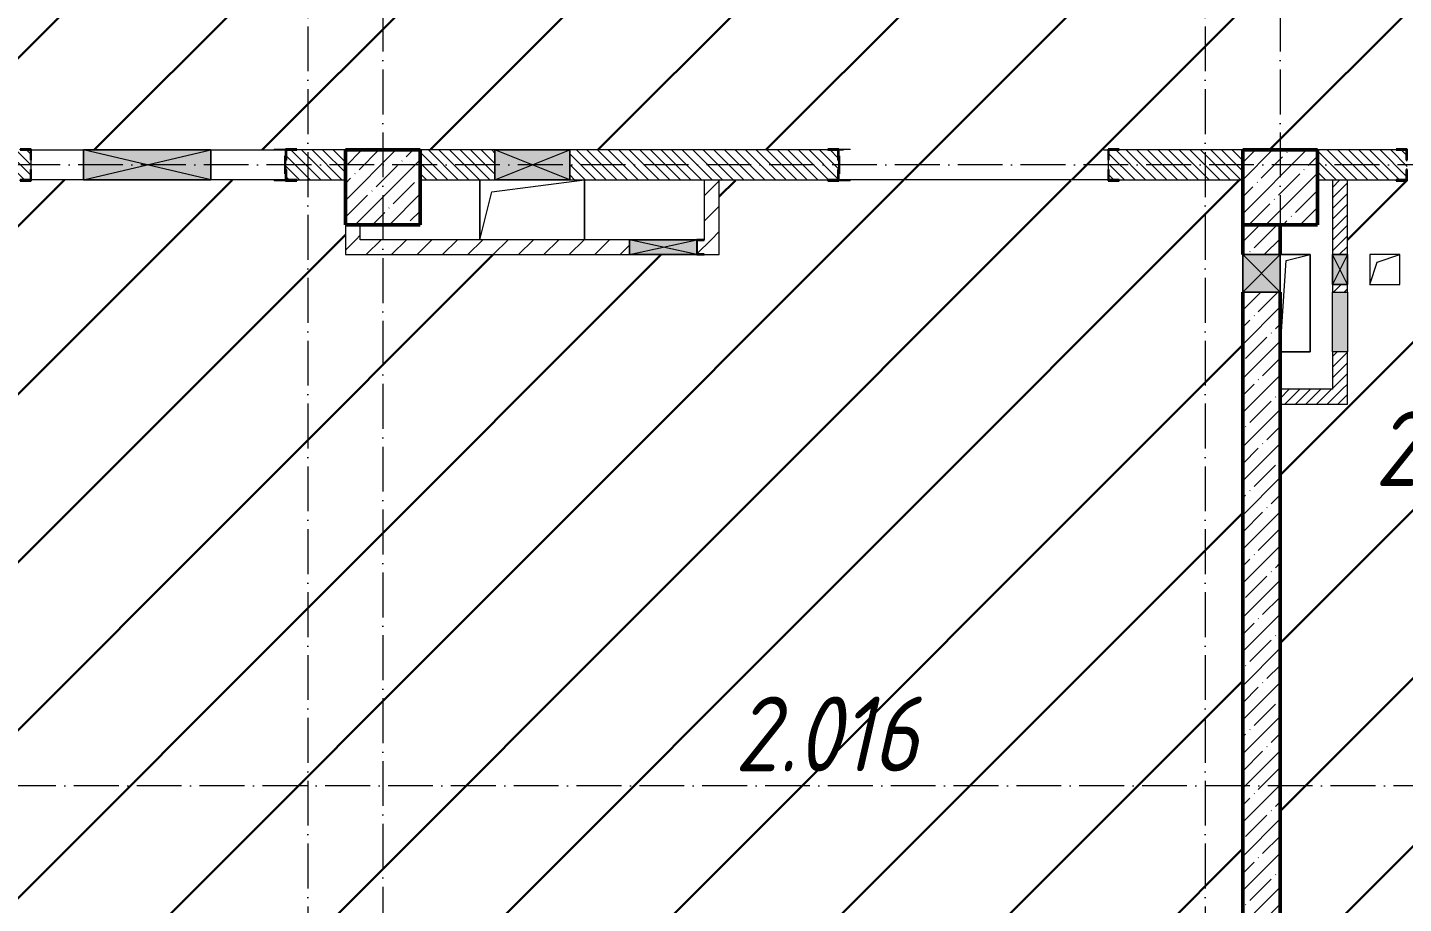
# Model space of a CAD drawing. Header units: millimetres. Extents: x -17017 to 628417, y -109036 to 199237.
# Drawn here: x 98385 to 107585, y 121859 to 127712 of the extents above; entities that cross this region are included whole.
import ezdxf

# ---------------------------------------------------------------- set-up
doc = ezdxf.new("R2010")
doc.units = ezdxf.units.MM
doc.linetypes.add('50_200_ШТРИХ_1Т_ш5_п1_п1_', pattern=[700, 500, -100, 0, -100])
for name, color, linetype, lineweight in [('3.1) ЖБ окна 1.2 м', 102, 'Continuous', 30), ('A-DETL-GENF-OTLN', 7, 'Continuous', 9), ('A-FLOR-____-OTLN', 7, 'Continuous', 9), ('A-GENM-____-MCUT', 7, 'Continuous', 25), ('A-GENM-____-OTLN', 7, 'Continuous', 9), ('A-GENM-____-OTLN-1', 7, 'Continuous', 25), ('A-GLAZ-____-OTLN', 7, 'Continuous', 9), ('A-WALL-____-MCUT', 7, 'Continuous', 13), ('A-WALL-____-MCUT-2', 7, 'Continuous', 50), ('A-WALL-____-PATT-1', 7, 'Continuous', 9), ('A-WALL-FNSH-MCUT-1', 7, 'Continuous', 9), ('I-WALL-____-OTLN', 7, 'Continuous', 9), ('S-COLS-____-MCUT', 7, 'Continuous', 50), ('S-COLS-____-OTLN', 7, 'Continuous', 9), ('S-GRID-____-OTLN-1', 7, '50_200_ШТРИХ_1Т_ш5_п1_п1_', 9), ('Марки помещений', 7, 'Continuous', 9), ('стяжа', 7, 'Continuous', 30)]:
    doc.layers.add(name, color=color, linetype=linetype, lineweight=lineweight)
doc.layers.add('A-GLAZ-____-OTLN-1', color=7, linetype='Continuous', lineweight=9, true_color=0xc0c0c0)
doc.styles.add('ISOCPEUR_I_2', font='isocpeui.ttf', dxfattribs={"width": 0.85, "height": 2.3})
pattern_1 = [(135, (43259.71, 63713.66), (-35.35534, -35.35534), [])]
pattern_2 = [(45, (43259.71, 63713.66), (-35.35534, 35.35534), [])]
pattern_3 = [(45, (43259.71, 63713.66), (-84.85281, 84.85281), [])]

# ---------------------------------------------------------------- blocks, each defined once
blk = doc.blocks.new('BSC_Колонна _Прямоугольная - 500х500-V20-АР1_План отверстий 2 этажа в осях 1-64_Ю-ЯЯ')
at = {"layer": 'S-COLS-____-OTLN'}
h = blk.add_hatch(dxfattribs=at)
h.set_pattern_fill('FP_29', color=256, style=0, pattern_type=2)
h.set_pattern_definition([(45, (-63500, -62931.04), (-114.04925, 114.04925), []), (45, (-63385.95, -62931.04), (-114.04925, 114.04925), [201.613, -40.323, 3.353, -36.97])])
h.paths.add_polyline_path([(-250, -250), (250, -250), (250, 250), (-250, 250)], flags=0)
at = {"layer": 'S-COLS-____-MCUT'}
for p, q in [((250, 250), (-250, 250)), ((-250, 250), (-250, -250)), ((250, -250), (250, 250)), ((-250, -250), (250, -250))]:
    blk.add_line(p, q, dxfattribs=at)
blk = doc.blocks.new('BSC_Колонна _Прямоугольная - 500х500-V62-АР1_План отверстий 2 этажа в осях 1-64_Ю-ЯЯ')
at = {"layer": 'S-COLS-____-OTLN'}
h = blk.add_hatch(dxfattribs=at)
h.set_pattern_fill('FP_73', color=256, style=0, pattern_type=2)
h.set_pattern_definition([(45, (-57500, -62931.04), (-114.04925, 114.04925), []), (45, (-57385.95, -62931.04), (-114.04925, 114.04925), [201.613, -40.323, 3.353, -36.97])])
h.paths.add_polyline_path([(-250, -250), (250, -250), (250, 250), (-250, 250)], flags=0)
at = {"layer": 'S-COLS-____-MCUT'}
for p, q in [((250, 250), (-250, 250)), ((-250, 250), (-250, -250)), ((250, -250), (250, 250)), ((-250, -250), (250, -250))]:
    blk.add_line(p, q, dxfattribs=at)
blk = doc.blocks.new('Фахверк_СКБ_Уголок - 200_3960-28268576-АР1_План отверстий 2 этажа в осях 1-64_Ю-ЯЯ')
at = {"layer": 'A-GENM-____-MCUT'}
for p, q in [((200, 156), (125, 156)), ((125, 156), (125, 81)), ((131, 81), (131, 150)), ((131, 150), (200, 150)), ((200, 150), (200, 156)), ((125, 81), (131, 81)), ((131, 19), (125, 19)), ((125, 19), (125, -56)), ((131, -50), (131, 19)), ((125, -56), (200, -56)), ((200, -50), (131, -50)), ((200, -56), (200, -50))]:
    blk.add_line(p, q, dxfattribs=at)
blk = doc.blocks.new('154_Стойка_СКБ_Уголок - СМ-2180_200-28268025-АР1_План отверстий 2 этажа в осях 1-64_Ю-ЯЯ')
at = {"layer": 'A-GENM-____-MCUT'}
for p, q in [((125, 156), (125, 81)), ((200, 156), (125, 156)), ((131, 81), (131, 150)), ((131, 150), (200, 150)), ((200, 150), (200, 156)), ((125, 81), (131, 81)), ((131, 19), (125, 19)), ((125, 19), (125, -56)), ((131, -50), (131, 19)), ((125, -56), (200, -56)), ((200, -50), (131, -50)), ((200, -56), (200, -50))]:
    blk.add_line(p, q, dxfattribs=at)
blk = doc.blocks.new('АР_Перемычка - АР_Перемычка-28444941-АР1_План отверстий 2 этажа в осях 1-64_Ю-ЯЯ')
at = {"layer": 'A-GENM-____-OTLN'}
blk.add_line((-400, -100), (-392, -100), dxfattribs=at)
blk = doc.blocks.new('154_Стойка_СКБ_Уголок - СМ-2480_200-28346303-АР1_План отверстий 2 этажа в осях 1-64_Ю-ЯЯ')
at = {"layer": 'A-GENM-____-MCUT'}
for p, q in [((125, 156), (125, 81)), ((200, 156), (125, 156)), ((131, 81), (131, 150)), ((131, 150), (200, 150)), ((200, 150), (200, 156)), ((125, 81), (131, 81)), ((131, 19), (125, 19)), ((125, 19), (125, -56)), ((131, -50), (131, 19)), ((125, -56), (200, -56)), ((200, -50), (131, -50)), ((200, -56), (200, -50))]:
    blk.add_line(p, q, dxfattribs=at)
blk = doc.blocks.new('Стойка_Влож_Полоса боковая - Полоса-V150-АР1_План отверстий 2 этажа в осях 1-64_Ю-ЯЯ')
at = {"layer": 'A-GENM-____-OTLN'}
for p, q in [((-5, 60), (0, 60)), ((-5, -60), (-5, 60)), ((0, 31), (0, -31)), ((0, -60), (-5, -60))]:
    blk.add_line(p, q, dxfattribs=at)
blk = doc.blocks.new('Стойка_Влож_Уголок_Опорный - Уголок-28213941-АР1_План отверстий 2 этажа в осях 1-64_Ю-ЯЯ')
at = {"layer": 'A-GENM-____-OTLN'}
for p, q in [((-212, -6), (-212, 0)), ((0, 0), (0, -6)), ((-212, -75), (-212, -6)), ((-212, -6), (-206, -6)), ((-212, -75), (-206, -75)), ((-6, -6), (0, -6)), ((-6, -75), (0, -75)), ((0, -6), (0, -75))]:
    blk.add_line(p, q, dxfattribs=at)
blk = doc.blocks.new('AR_Отверстие Ниша - Лючок-32403372-АР1_План отверстий 2 этажа в осях 1-64_Ю-ЯЯ')
at = {"layer": 'A-GLAZ-____-OTLN'}
blk.add_hatch(color=256, dxfattribs=at).paths.add_polyline_path([(200, 50), (-200, 50), (-200, -50), (200, -50)], flags=0)
for p, q in [((-200, 50), (200, 50)), ((-200, -50), (-200, 50)), ((200, 50), (200, -50)), ((200, -50), (-200, -50))]:
    blk.add_line(p, q, dxfattribs=at)
blk = doc.blocks.new('AR_Отверстие прямоугольное _в стене_ - AR_Отверстие прямоугольное _в стене__ВК-32402728-АР1_План отверстий 2 этажа в осях 1-64_Ю-ЯЯ')
at = {"layer": 'A-GLAZ-____-OTLN'}
blk.add_hatch(color=256, dxfattribs=at).paths.add_polyline_path([(100, 50), (-100, 50), (-100, -50), (100, -50)], flags=0)
at = {"layer": 'A-DETL-GENF-OTLN'}
for p, q in [((-100, -50), (-100, 50)), ((-100, 50), (100, 50)), ((100, 50), (-100, -50)), ((-100, 50), (100, -50)), ((100, 50), (-100, 50)), ((-100, 50), (-100, -50)), ((100, 50), (100, -50)), ((100, -50), (100, 50)), ((100, -50), (-100, -50)), ((-100, -50), (100, -50))]:
    blk.add_line(p, q, dxfattribs=at)
blk = doc.blocks.new('AR_Отверстие прямоугольное _в плите_ - AR_Отверстие прямоугольное _в плите_-30459207-АР1_План отверстий 2 этажа в осях 1-64_Ю-ЯЯ')
at = {"layer": 'A-GENM-____-OTLN'}
for p, q in [((100, 100), (-100, 100)), ((-100, 100), (-100, -100)), ((-50, 50), (100, 100)), ((100, -100), (100, 100)), ((-100, -100), (-50, 50)), ((-100, -100), (100, -100))]:
    blk.add_line(p, q, dxfattribs=at)
blk = doc.blocks.new('AR_Отверстие прямоугольное _в плите_ - AR_Отверстие прямоугольное _в плите_-30459250-АР1_План отверстий 2 этажа в осях 1-64_Ю-ЯЯ')
at = {"layer": 'A-GENM-____-OTLN'}
for p, q in [((100, 325), (-100, 325)), ((-100, -325), (-60, 285)), ((-60, 285), (100, 325)), ((100, -325), (100, 325)), ((-100, -325), (100, -325))]:
    blk.add_line(p, q, dxfattribs=at)
blk = doc.blocks.new('AR_Отверстие прямоугольное _в стене__БезПР - AR_Отверстие прямоугольное _в стене__БезПР-30458034-АР1_План отверстий 2 этажа в осях 1-64_Ю-ЯЯ')
at = {"layer": 'A-GLAZ-____-OTLN-1'}
blk.add_hatch(color=256, dxfattribs=at).paths.add_polyline_path([(125, -125), (125, 125), (-125, 125), (-125, -125)], flags=0)
at = {"layer": 'A-DETL-GENF-OTLN'}
for p, q in [((-125, -125), (-125, 125)), ((-125, 125), (125, 125)), ((125, 125), (-125, -125)), ((-125, 125), (125, -125)), ((125, 125), (-125, 125)), ((-125, 125), (-125, -125)), ((125, 125), (125, -125)), ((125, -125), (125, 125)), ((125, -125), (-125, -125)), ((-125, -125), (125, -125))]:
    blk.add_line(p, q, dxfattribs=at)
blk = doc.blocks.new('AR_Отверстие прямоугольное _в плите_ - AR_Отверстие прямоугольное _в плите_-V178-АР1_План отверстий 2 этажа в осях 1-64_Ю-ЯЯ')
at = {"layer": 'A-GENM-____-OTLN'}
for p, q in [((-350, 200), (-350, -200)), ((-270, 120), (350, 200)), ((350, -200), (350, 200)), ((-350, -200), (-270, 120))]:
    blk.add_line(p, q, dxfattribs=at)
blk = doc.blocks.new('AR_Отверстие прямоугольное _в стене_ - AR_Отверстие прямоугольное _в стене__ОВ-36819370-АР1_План отверстий 2 этажа в осях 1-64_Ю-ЯЯ')
at = {"layer": 'A-GLAZ-____-OTLN'}
blk.add_hatch(color=256, dxfattribs=at).paths.add_polyline_path([(250, 100), (-250, 100), (-250, -100), (250, -100)], flags=0)
at = {"layer": 'A-DETL-GENF-OTLN'}
for p, q in [((-250, -100), (-250, 100)), ((-250, 100), (250, 100)), ((250, 100), (-250, -100)), ((-250, 100), (250, -100)), ((250, 100), (-250, 100)), ((-250, 100), (-250, -100)), ((250, 100), (250, -100)), ((250, -100), (250, 100)), ((250, -100), (-250, -100)), ((-250, -100), (250, -100))]:
    blk.add_line(p, q, dxfattribs=at)
blk = doc.blocks.new('AR_Отверстие прямоугольное _в стене_ - AR_Отверстие прямоугольное _в стене__ОВ-36815583-АР1_План отверстий 2 этажа в осях 1-64_Ю-ЯЯ')
at = {"layer": 'A-GLAZ-____-OTLN'}
blk.add_hatch(color=256, dxfattribs=at).paths.add_polyline_path([(-225, 50), (-225, -50), (225, -50), (225, 50)], flags=0)
at = {"layer": 'A-DETL-GENF-OTLN'}
for p, q in [((-225, 50), (225, 50)), ((225, 50), (-225, -50)), ((-225, 50), (225, -50)), ((225, 50), (-225, 50)), ((225, 50), (225, -50)), ((225, -50), (225, 50)), ((225, -50), (-225, -50)), ((-225, -50), (225, -50))]:
    blk.add_line(p, q, dxfattribs=at)
blk = doc.blocks.new('AR_Отверстие прямоугольное _в стене_ - AR_Отверстие прямоугольное _в стене__ОВ-36816157-АР1_План отверстий 2 этажа в осях 1-64_Ю-ЯЯ')
at = {"layer": 'A-GLAZ-____-OTLN'}
blk.add_hatch(color=256, dxfattribs=at).paths.add_polyline_path([(-425, 100), (-425, -100), (425, -100), (425, 100)], flags=0)
at = {"layer": 'A-DETL-GENF-OTLN'}
for p, q in [((-425, -100), (-425, 100)), ((-425, 100), (425, 100)), ((425, 100), (-425, -100)), ((-425, 100), (425, -100)), ((425, 100), (-425, 100)), ((-425, 100), (-425, -100)), ((425, 100), (425, -100)), ((425, -100), (425, 100)), ((425, -100), (-425, -100)), ((-425, -100), (425, -100))]:
    blk.add_line(p, q, dxfattribs=at)
blk = doc.blocks.new('154_Фахверк_СКБ_Швеллер - Тип_100_3960_зеркало-36793856-АР1_План отверстий 2 этажа в осях 1-64_Ю-ЯЯ')
at = {"layer": 'A-GENM-____-MCUT'}
for p, q in [((175, 50), (125, 50)), ((125, 50), (125, -50)), ((128, 47), (175, 47)), ((128, -47), (128, 47)), ((175, 47), (175, 50)), ((125, -50), (175, -50)), ((175, -47), (128, -47)), ((175, -50), (175, -47))]:
    blk.add_line(p, q, dxfattribs=at)
blk = doc.blocks.new('2этаж')
at = {"layer": 'S-GRID-____-OTLN-1', "color": 251, "ltscale": 0.6, "true_color": 0x636466}
for p, q in [((41408.3, 549908.8), (41408.3, 511907.5)), ((47408.3, 549908.8), (47408.3, 511907.5)), ((41908.3, 549620.5), (41908.3, 512048.6)), ((47908.3, 549620.5), (47908.3, 512048.6)), ((88482.7, 522097), (-20260.4, 522097)), ((59888.4, 517947), (-20260.4, 517947))]:
    blk.add_line(p, q, dxfattribs=at)

msp = doc.modelspace()

# ---------------------------------------------------------------- hatches: boundary and pattern name
at = {"layer": 'A-WALL-____-PATT-1'}
h = msp.add_hatch(dxfattribs=at)
h.set_pattern_fill('FP_6', color=256, style=0, pattern_type=2)
h.set_pattern_definition(pattern_1)
h.paths.add_polyline_path([(100115.7, 126694.7), (100509.7, 126694.7), (100509.7, 126894.7), (100115.7, 126894.7), (100115.7, 126825.7), (100109.7, 126825.7), (100109.7, 126763.7), (100115.7, 126763.7), (100115.7, 126734.7)], flags=0)
h.paths.add_polyline_path([(98009.7, 126694.7), (98403.7, 126694.7), (98403.7, 126763.7), (98409.7, 126763.7), (98409.7, 126825.7), (98403.7, 126825.7), (98403.7, 126894.7), (98009.7, 126894.7)], flags=0)
h = msp.add_hatch(dxfattribs=at)
h.set_pattern_fill('FP_6', color=256, style=0, pattern_type=2)
h.set_pattern_definition(pattern_1)
h.paths.add_polyline_path([(106509.7, 126694.7), (106509.7, 126894.7), (105615.7, 126894.7), (105615.7, 126825.7), (105609.7, 126825.7), (105609.7, 126763.7), (105615.7, 126763.7), (105615.7, 126694.7), (105815.7, 126694.7)], flags=0)
h.paths.add_polyline_path([(103734.7, 126694.7), (103803.7, 126694.7), (103803.7, 126763.7), (103809.7, 126763.7), (103809.7, 126825.7), (103803.7, 126825.7), (103803.7, 126894.7), (102009.7, 126894.7), (102009.7, 126694.7), (103339.6, 126694.7)], flags=0)
h.paths.add_polyline_path([(101009.7, 126694.7), (101509.7, 126694.7), (101509.7, 126894.7), (101009.7, 126894.7)], flags=0)
h = msp.add_hatch(dxfattribs=at)
h.set_pattern_fill('FP_6', color=256, style=0, pattern_type=2)
h.set_pattern_definition(pattern_1)
h.paths.add_polyline_path([(108765.7, 126694.7), (109959.7, 126694.7), (109959.7, 126894.7), (108765.7, 126894.7), (108765.7, 126825.7), (108759.7, 126825.7), (108759.7, 126763.7), (108765.7, 126763.7), (108765.7, 126695.7)], flags=0)
h.paths.add_polyline_path([(107009.7, 126694.7), (107603.7, 126694.7), (107603.7, 126763.7), (107609.7, 126763.7), (107609.7, 126825.7), (107603.7, 126825.7), (107603.7, 126894.7), (107009.7, 126894.7)], flags=0)
h = msp.add_hatch(dxfattribs=at)
h.set_pattern_fill('FP_4', color=256, style=0, pattern_type=2)
h.set_pattern_definition(pattern_3)
h.paths.add_polyline_path([(102909.7, 126294.7), (103009.7, 126294.7), (103009.7, 126694.7), (102909.7, 126694.7)], flags=0)
h = msp.add_hatch(dxfattribs=at)
h.set_pattern_fill('FP_5', color=256, style=0, pattern_type=2)
h.set_pattern_definition(pattern_2)
h.paths.add_polyline_path([(107209.7, 125294.7), (107209.7, 125544.7), (107109.7, 125544.7), (107109.7, 125294.7)], flags=0)
h.paths.add_polyline_path([(107109.7, 125944.7), (107209.7, 125944.7), (107209.7, 125994.7), (107109.7, 125994.7)], flags=0)
h.paths.add_polyline_path([(107109.7, 126194.7), (107209.7, 126194.7), (107209.7, 126694.7), (107109.7, 126694.7)], flags=0)
h = msp.add_hatch(dxfattribs=at)
h.set_pattern_fill('FP_4', color=256, style=0, pattern_type=2)
h.set_pattern_definition(pattern_3)
h.paths.add_polyline_path([(100609.7, 126294.7), (100609.7, 126394.7), (100509.7, 126394.7), (100509.7, 126294.7)], flags=0)
h = msp.add_hatch(dxfattribs=at)
h.set_pattern_fill('FP_13', color=256, style=0, pattern_type=2)
h.set_pattern_definition([(45, (43259.71, 63713.66), (-114.04925, 114.04925), []), (45, (43373.76, 63713.66), (-114.04925, 114.04925), [201.612, -40.322, 3.353, -36.97])])
h.paths.add_polyline_path([(106759.7, 119394.7), (106759.7, 125944.7), (106509.7, 125944.7), (106509.7, 119394.7)], flags=0)
h.paths.add_polyline_path([(106551.4, 126194.7), (106759.7, 126194.7), (106759.7, 126394.7), (106509.7, 126394.7), (106509.7, 126194.7)], flags=0)
h = msp.add_hatch(dxfattribs=at)
h.set_pattern_fill('FP_4', color=256, style=0, pattern_type=2)
h.set_pattern_definition(pattern_3)
h.paths.add_polyline_path([(102409.7, 126194.7), (102409.7, 126294.7), (100509.7, 126294.7), (100509.7, 126194.7), (101572.1, 126194.7)], flags=0)
h.paths.add_polyline_path([(103009.7, 126194.7), (103009.7, 126294.7), (102909.7, 126294.7), (102909.7, 126291.7), (102862.7, 126291.7), (102862.7, 126197.7), (102909.7, 126197.7), (102909.7, 126194.7)], flags=0)
h = msp.add_hatch(dxfattribs=at)
h.set_pattern_fill('FP_5', color=256, style=0, pattern_type=2)
h.set_pattern_definition(pattern_2)
h.paths.add_polyline_path([(106759.7, 125194.7), (107209.7, 125194.7), (107209.7, 125294.7), (106759.7, 125294.7)], flags=0)
at = {"layer": 'стяжа'}
h = msp.add_hatch(dxfattribs=at)
h.set_pattern_fill('ANSI31', color=5, scale=250)
h.paths.add_polyline_path([(117699.7, 133594.7), (117159.7, 133594.7), (112459.7, 133594.7), (111959.7, 133594.7), (111759.7, 133594.7), (111759.7, 133144.7), (111533.7, 133144.7), (111533.7, 133138.7), (111085.7, 133138.7), (110959.7, 133144.7), (110959.7, 133594.7), (107509.7, 133594.7), (107509.7, 133094.7), (107009.7, 133094.7), (107009.7, 131394.7), (107509.7, 131394.7), (107509.7, 130894.7), (107009.7, 130894.7), (106509.7, 130894.7), (105209.7, 130894.7), (104209.7, 130894.7), (103209.7, 130894.7), (102711.1, 130894.7), (102511.1, 130894.7), (102059.7, 130894.7), (100359.7, 130894.7), (100359.7, 130094.7), (100084.7, 130094.7), (99184.7, 130094.7), (98909.7, 130094.7), (98909.7, 130894.7), (97559.7, 130894.7), (97061.1, 130894.7), (96861.1, 130894.7), (96409.7, 130894.7), (96059.7, 130894.7), (96059.7, 130294.7), (95959.7, 130294.7), (95909.7, 130294.7), (95909.7, 130394.7), (94809.7, 130394.7), (94809.7, 130294.7), (94509.7, 130294.7), (93559.7, 130294.7), (93459.7, 130294.7), (93459.7, 130894.7), (93459.7, 131144.7), (93259.7, 131144.7), (93259.7, 131244.7), (90809.7, 131244.7), (89009.7, 131244.7), (89009.7, 130994.7), (88759.7, 130994.7), (88759.7, 126894.7), (89009.7, 126894.7), (89334.7, 126894.7), (89334.7, 126900.7), (89409.7, 126900.7), (89844.7, 126894.7), (90694.7, 126894.7), (91034.7, 126894.7), (91034.7, 126900.7), (91103.7, 126900.7), (91109.7, 126900.7), (91184.7, 126900.7), (91509.7, 126894.7), (92009.7, 126894.7), (93634.7, 126894.7), (93634.7, 126900.7), (93709.7, 126900.7), (93715.7, 126900.7), (93784.7, 126900.7), (93869.7, 126894.7), (94269.7, 126894.7), (94409.7, 126894.7), (94409.7, 126900.7), (94484.7, 126900.7), (94634.7, 126894.7), (94634.7, 126900.7), (94709.7, 126900.7), (94889.7, 126894.7), (95189.7, 126894.7), (95409.7, 126894.7), (95409.7, 126900.7), (95484.7, 126900.7), (95634.7, 126894.7), (95634.7, 126900.7), (95709.7, 126900.7), (96409.7, 126894.7), (96409.7, 126900.7), (96484.7, 126900.7), (96634.7, 126894.7), (96634.7, 126900.7), (96709.7, 126900.7), (97409.7, 126894.7), (97409.7, 126900.7), (97509.7, 126900.7), (97509.7, 126894.7), (98009.7, 126894.7), (98334.7, 126894.7), (98334.7, 126900.7), (98409.7, 126900.7), (98759.7, 126894.7), (99609.7, 126894.7), (100034.7, 126894.7), (100034.7, 126900.7), (100103.7, 126900.7), (100109.7, 126900.7), (100184.7, 126900.7), (100509.7, 126894.7), (101009.7, 126894.7), (101509.7, 126894.7), (102009.7, 126894.7), (103734.7, 126894.7), (103734.7, 126900.7), (103809.7, 126900.7), (103815.7, 126900.7), (103839.7, 126894.7), (103809.7, 126894.7), (103809.7, 126854.7), (103814.7, 126854.7), (103814.7, 126694.7), (105609.7, 126694.7), (105609.7, 126763.7), (105609.7, 126825.7), (105609.7, 126900.7), (105684.7, 126900.7), (106509.7, 126894.7), (107009.7, 126894.7), (107534.7, 126894.7), (107534.7, 126900.7), (107609.7, 126900.7), (107615.7, 126900.7), (107684.7, 126900.7), (108334.7, 126894.7), (108584.7, 126894.7), (108684.7, 126894.7), (108684.7, 126900.7), (108753.7, 126900.7), (108759.7, 126900.7), (108834.7, 126900.7), (109959.7, 126894.7), (110409.7, 126894.7), (112009.7, 126894.7), (112509.7, 126894.7), (114834.7, 126894.7), (114834.7, 126900.7), (114909.7, 126900.7), (114915.7, 126900.7), (114984.7, 126900.7), (116509.7, 126894.7), (116509.7, 126900.7), (116584.7, 126900.7), (117699.7, 126896.7)])
h.paths.add_polyline_path([(111959.7, 130894.7), (111959.7, 131394.7), (112459.7, 131394.7), (112459.7, 130894.7)], flags=16)
h.paths.add_polyline_path([(113309.7, 124994.7), (113303.7, 124994.7), (113303.7, 125069.7), (113309.7, 126694.7), (112509.7, 126694.7), (112509.7, 126644.7), (112009.7, 126644.7), (110409.7, 126644.7), (110209.7, 126644.7), (110209.7, 119394.7), (110209.7, 119144.7), (111209.7, 119144.7), (112259.7, 119144.7), (112259.7, 120994.7), (112259.7, 122544.7), (112259.7, 122794.7), (113309.7, 122794.7), (113309.7, 123319.7), (113303.7, 123319.7), (113303.7, 123394.7)])
h.paths.add_polyline_path([(117709.7, 126694.7), (116584.7, 126694.7), (116584.7, 126688.7), (116509.7, 126688.7), (114984.7, 126692.9), (114984.7, 126688.7), (114915.7, 126688.7), (114909.7, 126688.7), (114834.7, 126688.7), (114309.7, 126691.1), (114309.7, 126619.7), (114309.7, 125769.7), (114309.7, 125194.7), (114209.7, 125194.7), (114159.7, 125194.7), (113709.7, 125194.7), (113659.7, 125194.7), (113509.7, 125194.7), (113509.7, 125069.7), (113515.7, 125069.7), (113515.7, 124994.7), (113509.7, 123394.7), (113515.7, 123394.7), (113515.7, 123319.7), (113509.7, 122794.7), (117709.7, 122794.7)])
h = msp.add_hatch(dxfattribs=at)
h.set_pattern_fill('ANSI31', color=5, scale=250)
h.paths.add_polyline_path([(45509.7, 128119.7), (45503.7, 128119.7), (45503.7, 128194.7), (45503.7, 128200.7), (45503.7, 128269.7), (45509.7, 128494.7), (45509.7, 128794.7), (45509.7, 129269.7), (45503.7, 129269.7), (45503.7, 129338.7), (45503.7, 129344.7), (45503.7, 129419.7), (45509.7, 130794.7), (45209.7, 130794.7), (44709.7, 130794.7), (44709.7, 130894.7), (44709.7, 131144.7), (44610.8, 131144.7), (44610.8, 130944.7), (44510.8, 130944.7), (44510.8, 131144.7), (41309.7, 131144.7), (41309.7, 130894.7), (41159.7, 130894.7), (41159.7, 130594.7), (41065.7, 130594.7), (41065.7, 130494.7), (41059.7, 128694.7), (41065.7, 128694.7), (41065.7, 128619.7), (41062.6, 128094.7), (41159.7, 128094.7), (41159.7, 127894.7), (41059.7, 127894.7), (41059.7, 127619.7), (41065.7, 127619.7), (41065.7, 127544.7), (41059.7, 125744.7), (41309.7, 125744.7), (45509.7, 125744.7)])
h.paths.add_polyline_path([(48159.7, 123094.7), (48159.7, 123994.7), (48159.7, 124294.7), (48159.7, 124594.7), (48159.7, 125544.7), (47784.7, 125544.7), (47784.7, 125538.7), (47709.7, 125538.7), (46009.7, 125540.3), (46009.7, 125538.7), (45934.7, 125538.7), (41309.7, 125544.7), (41309.7, 125244.7), (41160.8, 125244.7), (41159.7, 125244.4), (41159.7, 125044.4), (41059.7, 125044.4), (41059.7, 124769.7), (41065.7, 124769.7), (41065.7, 124694.7), (41059.7, 122894.7), (41309.7, 122894.7), (41309.7, 122394.7), (41160.8, 122394.7), (41159.7, 122394.4), (41159.7, 122194.4), (41059.7, 122194.4), (41059.7, 121769.7), (41065.7, 121769.7), (41065.7, 121694.7), (41059.7, 119894.7), (41065.7, 119894.7), (41065.7, 119819.7), (41059.7, 119394.7), (41309.7, 119394.7), (41309.7, 119144.7), (45659.7, 119144.7), (45659.7, 121744.7), (45659.7, 121794.7), (45759.7, 121794.7), (45759.7, 121744.7), (45759.7, 119144.7), (48409.7, 119144.7), (48409.7, 121594.7), (48159.7, 121594.7), (48159.7, 121694.7), (48159.7, 121744.7), (48159.7, 122244.7)])
h.paths.add_polyline_path([(61109.7, 122819.7), (61103.7, 122819.7), (61103.7, 122894.7), (61109.7, 126394.7), (60959.7, 126394.7), (60959.7, 126694.7), (60834.7, 126694.7), (60834.7, 126688.7), (60759.7, 126688.7), (59684.7, 126694.3), (59684.7, 126688.7), (59615.7, 126688.7), (59609.7, 126688.7), (59534.7, 126688.7), (59169.7, 126690.7), (59169.7, 126494.7), (59169.7, 126294.7), (59169.7, 126094.7), (59169.7, 125194.7), (59169.7, 125144.7), (59169.7, 123424.7), (59859.7, 123424.7), (59909.7, 123424.7), (59909.7, 123324.7), (59859.7, 123324.7), (57359.7, 123324.7), (57009.7, 123324.7), (57009.7, 121969.7), (57009.7, 121769.7), (57009.7, 121224.7), (57009.7, 121174.7), (57009.7, 120248.7), (57015.7, 120248.7), (57015.7, 119900.7), (57009.7, 119144.7), (59534.7, 119144.7), (59534.7, 119150.7), (59609.7, 119150.7), (60609.7, 119144.7), (60609.7, 119150.7), (60684.7, 119150.7), (60759.7, 119149.1), (60759.7, 119244.7), (60959.7, 119244.7), (60959.7, 119394.7), (61109.7, 119394.7)])
h.paths.add_polyline_path([(58629.7, 121444.7), (58629.7, 121244.7), (58429.7, 121244.7), (58429.7, 121444.7)], flags=16)
h.paths.add_polyline_path([(58264.7, 122169.7), (58244.7, 122169.7), (58244.7, 122319.7), (57044.7, 122319.7), (57044.7, 122339.7), (58244.7, 122339.7), (58244.7, 122489.7), (58264.7, 122489.7)], flags=16)
h.paths.add_polyline_path([(58264.7, 121519.7), (58264.7, 121199.7), (58244.7, 121199.7), (58244.7, 121349.7), (57044.7, 121349.7), (57044.7, 121369.7), (58244.7, 121369.7), (58244.7, 121519.7)], flags=16)
h.paths.add_polyline_path([(58264.7, 123139.7), (58244.7, 123139.7), (58244.7, 123289.7), (58264.7, 123289.7)], flags=16)
h.paths.add_polyline_path([(58264.7, 120549.7), (58264.7, 120229.7), (58244.7, 120229.7), (58244.7, 120379.7), (57044.7, 120379.7), (57044.7, 120399.7), (58244.7, 120399.7), (58244.7, 120549.7)], flags=16)
h.paths.add_polyline_path([(58264.7, 119579.7), (58264.7, 119179.7), (58244.7, 119179.7), (58244.7, 119579.7)], flags=16)
h.paths.add_polyline_path([(59439.7, 126294.7), (59239.7, 126294.7), (59239.7, 126494.7), (59439.7, 126494.7)], flags=16)
h.paths.add_polyline_path([(58739.7, 126194.7), (58339.7, 126194.7), (58339.7, 126294.7), (58339.7, 126688.7), (58239.7, 126688.7), (58233.7, 126688.7), (58164.7, 126688.7), (57314.7, 126694.2), (57314.7, 126688.7), (57245.7, 126688.7), (57239.7, 126688.7), (57164.7, 126688.7), (57009.7, 126690.2), (57009.7, 123874.7), (57359.7, 123874.7), (57409.7, 123874.7), (57909.7, 123874.7), (58739.7, 123874.7)], flags=17)
h.paths.add_polyline_path([(67889.7, 126044.7), (67489.7, 126044.7), (67439.7, 126044.7), (67339.7, 126044.7), (67339.7, 126694.7), (66959.7, 126694.7), (66759.7, 126694.7), (66309.7, 126694.7), (66309.7, 126294.7), (65759.7, 126294.7), (65309.7, 126294.7), (63959.7, 126294.7), (63959.7, 126394.7), (63959.7, 126694.7), (63359.7, 126694.7), (62509.7, 126694.7), (62334.7, 126694.7), (62334.7, 126688.7), (62265.7, 126688.7), (62259.7, 126688.7), (62184.7, 126688.7), (61959.7, 126690.6), (61959.7, 126194.7), (61309.7, 126194.7), (61309.7, 122894.7), (61315.7, 122894.7), (61315.7, 122819.7), (61309.7, 119394.7), (61459.7, 119394.7), (61459.7, 119244.7), (61659.7, 119244.7), (61659.7, 119144.7), (61734.7, 119144.7), (61734.7, 119150.7), (61809.7, 119150.7), (63609.7, 119144.7), (63609.7, 119150.7), (63684.7, 119150.7), (63959.7, 119144.7), (63959.7, 119394.7), (64459.7, 119394.7), (64459.7, 119244.7), (64659.7, 119244.7), (64659.7, 119144.7), (64734.7, 119144.7), (64734.7, 119150.7), (64809.7, 119150.7), (66609.7, 119144.7), (66609.7, 119150.7), (66684.7, 119150.7), (67734.7, 119144.7), (67734.7, 119150.7), (67809.7, 119150.7), (69609.7, 119144.7), (69609.7, 119150.7), (69684.7, 119150.7), (69759.7, 119149.1), (69759.7, 119244.7), (69959.7, 119244.7), (69959.7, 119394.7), (70109.7, 119394.7), (70109.7, 122819.7), (70103.7, 122819.7), (70103.7, 122894.7), (70109.1, 126044.7)])
h.paths.add_polyline_path([(78409.7, 126294.7), (78409.7, 126688.7), (78309.7, 126688.7), (78303.7, 126688.7), (78234.7, 126688.7), (77484.7, 126694.2), (77484.7, 126688.7), (77415.7, 126688.7), (77409.7, 126688.7), (77334.7, 126688.7), (77259.7, 126689.4), (77259.7, 126294.7), (75859.7, 126294.7), (75859.7, 126694.7), (75634.7, 126694.7), (75634.7, 126688.7), (75559.7, 126688.7), (75553.7, 126688.7), (75484.7, 126688.7), (75109.7, 126694.7), (74259.7, 126694.7), (73859.7, 126694.7), (73859.7, 126688.7), (73784.7, 126688.7), (73459.7, 126694.7), (73459.7, 126394.7), (73459.7, 125994.7), (70309.7, 125994.7), (70309.7, 122894.7), (70315.7, 122894.7), (70315.7, 122819.7), (70309.7, 119394.7), (70459.7, 119394.7), (70459.7, 119244.7), (70659.7, 119244.7), (70659.7, 119144.7), (70734.7, 119144.7), (70734.7, 119150.7), (70809.7, 119150.7), (72609.7, 119144.7), (72609.7, 119150.7), (72684.7, 119150.7), (72959.7, 119144.7), (72959.7, 119394.7), (73459.7, 119394.7), (73459.7, 119244.7), (73659.7, 119244.7), (73659.7, 119144.7), (73734.7, 119144.7), (73734.7, 119150.7), (73809.7, 119150.7), (75609.7, 119144.7), (75609.7, 119150.7), (75684.7, 119150.7), (76734.7, 119144.7), (76734.7, 119150.7), (76809.7, 119150.7), (78609.7, 119144.7), (78609.7, 119150.7), (78684.7, 119150.7), (78759.7, 119149.1), (78759.7, 119244.7), (78959.7, 119244.7), (78959.7, 119394.7), (79259.7, 119394.7), (79259.7, 122819.7), (79253.7, 122819.7), (79253.7, 122894.7), (79259.5, 126294.7)])
h.paths.add_polyline_path([(88259.7, 126394.7), (87959.7, 126394.7), (87959.7, 126644.7), (87559.7, 126644.7), (85759.7, 126644.7), (85309.7, 126644.7), (85309.7, 126244.7), (85209.7, 126244.7), (85159.7, 126244.7), (84709.7, 126244.7), (84159.7, 126244.7), (84159.7, 126644.7), (83459.7, 126644.7), (83459.7, 126244.7), (83309.7, 126244.7), (83259.7, 126244.7), (82859.7, 126244.7), (81959.7, 126244.7), (81959.7, 126394.7), (81959.7, 126694.7), (81634.7, 126694.7), (81634.7, 126688.7), (81559.7, 126688.7), (81553.7, 126688.7), (81484.7, 126688.7), (81134.7, 126694.7), (80284.7, 126694.7), (79859.7, 126694.7), (79859.7, 126688.7), (79784.7, 126688.7), (79459.7, 126694.7), (79459.7, 126394.7), (79459.7, 122894.7), (79465.7, 122894.7), (79465.7, 122819.7), (79459.7, 119394.7), (79459.7, 119244.7), (79659.7, 119244.7), (79659.7, 119144.7), (79734.7, 119144.7), (79734.7, 119150.7), (79809.7, 119150.7), (81609.7, 119144.7), (81609.7, 119150.7), (81684.7, 119150.7), (81959.7, 119144.7), (81959.7, 119394.7), (82459.7, 119394.7), (82459.7, 119244.7), (82659.7, 119244.7), (82659.7, 119144.7), (82734.7, 119144.7), (82734.7, 119150.7), (82809.7, 119150.7), (84609.7, 119144.7), (84609.7, 119150.7), (84684.7, 119150.7), (85734.7, 119144.7), (85734.7, 119150.7), (85809.7, 119150.7), (87609.7, 119144.7), (87609.7, 119150.7), (87684.7, 119150.7), (87759.7, 119149.1), (87759.7, 119244.7), (87959.7, 119244.7), (87959.7, 119394.7), (88259.7, 119394.7), (88259.7, 122819.7), (88253.7, 122819.7), (88253.7, 122894.7)])
h.paths.add_polyline_path([(97109.7, 124894.7), (97109.7, 124994.7), (97109.7, 125044.7), (97109.7, 125494.7), (97109.7, 126044.7), (93509.7, 126044.7), (93109.7, 126044.7), (93059.7, 126044.7), (92909.7, 126044.7), (92909.7, 126694.7), (92009.7, 126694.7), (92009.7, 126394.7), (91509.7, 126394.7), (91509.7, 126694.7), (91184.7, 126694.7), (91184.7, 126688.7), (91109.7, 126688.7), (91103.7, 126688.7), (91034.7, 126688.7), (90694.7, 126694.7), (89844.7, 126694.7), (89409.7, 126694.7), (89409.7, 126688.7), (89334.7, 126688.7), (89009.7, 126694.7), (89009.7, 126394.7), (88759.7, 126394.7), (88759.7, 119394.7), (89009.7, 119394.7), (89009.7, 119244.7), (89209.7, 119244.7), (89209.7, 119144.7), (89284.7, 119144.7), (89284.7, 119150.7), (89359.7, 119150.7), (91159.7, 119144.7), (91159.7, 119150.7), (91234.7, 119150.7), (91509.7, 119144.7), (91509.7, 119394.7), (92009.7, 119394.7), (92009.7, 119244.7), (92209.7, 119244.7), (92209.7, 119144.7), (92284.7, 119144.7), (92284.7, 119150.7), (92359.7, 119150.7), (94159.7, 119144.7), (94159.7, 119150.7), (94234.7, 119150.7), (95284.7, 119144.7), (95284.7, 119150.7), (95359.7, 119150.7), (97159.7, 119144.7), (97159.7, 119150.7), (97234.7, 119150.7), (97309.7, 119149.1), (97309.7, 119244.7), (97509.7, 119244.7), (97509.7, 119394.7), (97659.7, 119394.7), (97659.7, 122819.7), (97653.7, 122819.7), (97653.7, 122894.7), (97657.1, 124894.7)])
h.paths.add_polyline_path([(106509.7, 125944.7), (106509.7, 126194.7), (106509.7, 126394.7), (106509.7, 126694.7), (105684.7, 126694.7), (105684.7, 126688.7), (105609.7, 126688.7), (103884.7, 126694.5), (103884.7, 126688.7), (103815.7, 126688.7), (103809.7, 126688.7), (103734.7, 126688.7), (103009.7, 126691.2), (103009.7, 126194.7), (102909.7, 126194.7), (102859.7, 126194.7), (102409.7, 126194.7), (100509.7, 126194.7), (100509.7, 126394.7), (100509.7, 126694.7), (100184.7, 126694.7), (100184.7, 126688.7), (100109.7, 126688.7), (100103.7, 126688.7), (100034.7, 126688.7), (99609.7, 126694.7), (98759.7, 126694.7), (98409.7, 126694.7), (98409.7, 126688.7), (98334.7, 126688.7), (98009.7, 126694.7), (98009.7, 126394.7), (97859.7, 126394.7), (97859.7, 122894.7), (97865.7, 122894.7), (97865.7, 122819.7), (97859.7, 119394.7), (98009.7, 119394.7), (98009.7, 119244.7), (98209.7, 119244.7), (98209.7, 119144.7), (98284.7, 119144.7), (98284.7, 119150.7), (98359.7, 119150.7), (100159.7, 119144.7), (100159.7, 119150.7), (100234.7, 119150.7), (100309.7, 119149.1), (100309.7, 119244.7), (100509.7, 119244.7), (100509.7, 119394.7), (101009.7, 119394.7), (101009.7, 119244.7), (101209.7, 119244.7), (101209.7, 119144.7), (101284.7, 119144.7), (101284.7, 119150.7), (101359.7, 119150.7), (103159.7, 119144.7), (103159.7, 119150.7), (103234.7, 119150.7), (104284.7, 119144.7), (104284.7, 119150.7), (104359.7, 119150.7), (106159.7, 119144.7), (106159.7, 119150.7), (106234.7, 119150.7), (106509.7, 119144.7), (106509.7, 119394.7)])
h.paths.add_polyline_path([(109489.7, 126255.7), (109483.7, 126255.7), (109483.7, 126603.7), (109489.7, 126694.7), (108834.7, 126694.7), (108834.7, 126688.7), (108759.7, 126688.7), (108753.7, 126688.7), (108684.7, 126688.7), (108584.7, 126694.7), (108334.7, 126694.7), (107684.7, 126694.7), (107684.7, 126688.7), (107615.7, 126688.7), (107609.7, 126688.7), (107534.7, 126688.7), (107209.7, 126692.4), (107209.7, 126194.7), (107209.7, 125994.7), (107209.7, 125944.7), (107209.7, 125544.7), (107209.7, 125194.7), (106759.7, 125194.7), (106759.7, 121094.7), (107159.7, 121094.7), (107159.7, 120994.7), (107159.7, 120494.7), (107159.7, 120394.7), (106759.7, 120394.7), (106759.7, 119394.7), (107009.7, 119394.7), (107009.7, 119344.7), (107109.7, 119344.7), (107109.7, 119144.7), (107184.7, 119144.7), (107184.7, 119150.7), (107259.7, 119150.7), (108259.7, 119144.7), (108259.7, 119150.7), (108334.7, 119150.7), (109489.7, 119144.7), (109489.7, 119220.7), (109483.7, 119220.7), (109483.7, 119568.7), (109489.7, 121074.7), (109489.7, 121274.7), (109489.7, 121694.7), (109489.7, 121744.7), (109489.7, 122710.7), (109483.7, 122710.7), (109483.7, 123158.7), (109489.4, 123540.7), (109483.7, 123540.7), (109483.7, 124088.7), (109489.7, 124294.7), (108589.7, 124294.7), (108339.7, 124294.7), (108209.7, 124294.7), (108159.7, 124294.7), (108159.7, 124394.7), (108209.7, 124394.7), (108339.7, 124394.7), (108589.7, 124394.7), (109489.7, 124394.7)])
h.paths.add_polyline_path([(108254.7, 124259.7), (108254.7, 124159.7), (108234.7, 124159.7), (108234.7, 124259.7)], flags=16)
h.paths.add_polyline_path([(107559.7, 125994.7), (107359.7, 125994.7), (107359.7, 126194.7), (107559.7, 126194.7)], flags=16)
h.paths.add_polyline_path([(108254.7, 123509.7), (108254.7, 123409.7), (109454.7, 123409.7), (109454.7, 123389.7), (108254.7, 123389.7), (108254.7, 123289.7), (108234.7, 123289.7), (108234.7, 123509.7)], flags=16)
h.paths.add_polyline_path([(108254.7, 122639.7), (108254.7, 122539.7), (109454.7, 122539.7), (109454.7, 122519.7), (108254.7, 122519.7), (108254.7, 122419.7), (108234.7, 122419.7), (108234.7, 122639.7)], flags=16)
h.paths.add_polyline_path([(108254.7, 121769.7), (108254.7, 121669.7), (109454.7, 121669.7), (109454.7, 121649.7), (108234.7, 121649.7), (108234.7, 121769.7)], flags=16)
h.paths.add_polyline_path([(109059.7, 121274.5), (109259.7, 121274.5), (109259.7, 121074.5), (109059.7, 121074.5)], flags=16)

# ---------------------------------------------------------------- linework, layer by layer
at = {"layer": 'A-FLOR-____-OTLN'}
for p, q in [((101409.7, 126294.7), (101409.7, 126694.7)), ((102109.7, 126694.7), (102109.7, 126294.7)), ((106759.7, 126194.7), (106959.7, 126194.7)), ((106959.7, 126194.7), (106959.7, 125544.7)), ((106959.7, 125544.7), (106759.7, 125544.7))]:
    msp.add_line(p, q, dxfattribs=at)
at = {"layer": 'A-WALL-____-MCUT'}
for p, q in [((100509.7, 126894.7), (100184.7, 126894.7)), ((101509.7, 126894.7), (101009.7, 126894.7)), ((103734.7, 126894.7), (102009.7, 126894.7)), ((106509.7, 126894.7), (105684.7, 126894.7)), ((107534.7, 126894.7), (107009.7, 126894.7)), ((98409.7, 126763.7), (98409.7, 126825.7)), ((105609.7, 126825.7), (105609.7, 126763.7)), ((100184.7, 126694.7), (100509.7, 126694.7)), ((101009.7, 126694.7), (101509.7, 126694.7)), ((102009.7, 126694.7), (103734.7, 126694.7)), ((105684.7, 126694.7), (106509.7, 126694.7)), ((107009.7, 126694.7), (107534.7, 126694.7))]:
    msp.add_line(p, q, dxfattribs=at)
at = {"layer": 'A-WALL-____-MCUT-2'}
for p, q in [((106509.7, 126394.7), (106509.7, 126194.7)), ((106759.7, 126194.7), (106759.7, 126394.7)), ((106509.7, 125944.7), (106509.7, 119394.7)), ((106759.7, 119394.7), (106759.7, 125944.7))]:
    msp.add_line(p, q, dxfattribs=at)
at = {"layer": 'A-WALL-FNSH-MCUT-1'}
for p, q in [((102909.7, 126694.7), (102909.7, 126294.7)), ((103009.7, 126194.7), (103009.7, 126694.7)), ((107109.7, 126694.7), (107109.7, 126194.7)), ((107209.7, 126194.7), (107209.7, 126694.7)), ((100509.7, 126394.7), (100509.7, 126194.7)), ((100609.7, 126294.7), (100609.7, 126394.7)), ((102409.7, 126294.7), (100609.7, 126294.7)), ((100509.7, 126194.7), (102409.7, 126194.7)), ((102909.7, 126194.7), (103009.7, 126194.7)), ((107109.7, 125994.7), (107109.7, 125944.7)), ((107209.7, 125944.7), (107209.7, 125994.7)), ((107109.7, 125544.7), (107109.7, 125294.7)), ((107209.7, 125194.7), (107209.7, 125544.7)), ((107109.7, 125294.7), (106759.7, 125294.7)), ((106759.7, 125194.7), (107209.7, 125194.7))]:
    msp.add_line(p, q, dxfattribs=at)
at = {"layer": 'I-WALL-____-OTLN'}
for p, q in [((98409.7, 126894.7), (98759.7, 126894.7)), ((99609.7, 126894.7), (100109.7, 126894.7)), ((103809.7, 126894.7), (103839.7, 126894.7)), ((105579.7, 126894.7), (105609.7, 126894.7)), ((98759.7, 126694.7), (98409.7, 126694.7)), ((100109.7, 126694.7), (99609.7, 126694.7)), ((105609.7, 126694.7), (103809.7, 126694.7))]:
    msp.add_line(p, q, dxfattribs=at)

# ---------------------------------------------------------------- block references
at = {"layer": '3.1) ЖБ окна 1.2 м'}
msp.add_blockref('2этаж', (58851.4, -395302.3), dxfattribs=at)
at = {"layer": 'A-GENM-____-OTLN'}
for name, p, rotation in [('Стойка_Влож_Уголок_Опорный - Уголок-28213941-АР1_План отверстий 2 этажа в осях 1-64_Ю-ЯЯ', (100109.7, 126688.7), 269.9999999999995), ('Стойка_Влож_Уголок_Опорный - Уголок-28213941-АР1_План отверстий 2 этажа в осях 1-64_Ю-ЯЯ', (103809.7, 126900.7), 89.99999999999955), ('Стойка_Влож_Полоса боковая - Полоса-V150-АР1_План отверстий 2 этажа в осях 1-64_Ю-ЯЯ', (103809.7, 126794.7), 180)]:
    msp.add_blockref(name, p, dxfattribs=dict(at, rotation=rotation))
for name, p in [('Стойка_Влож_Полоса боковая - Полоса-V150-АР1_План отверстий 2 этажа в осях 1-64_Ю-ЯЯ', (100109.7, 126794.7)), ('AR_Отверстие прямоугольное _в плите_ - AR_Отверстие прямоугольное _в плите_-V178-АР1_План отверстий 2 этажа в осях 1-64_Ю-ЯЯ', (101759.7, 126494.7)), ('АР_Перемычка - АР_Перемычка-28444941-АР1_План отверстий 2 этажа в осях 1-64_Ю-ЯЯ', (103809.7, 126794.7)), ('AR_Отверстие прямоугольное _в плите_ - AR_Отверстие прямоугольное _в плите_-30459250-АР1_План отверстий 2 этажа в осях 1-64_Ю-ЯЯ', (106859.7, 125869.7)), ('AR_Отверстие прямоугольное _в плите_ - AR_Отверстие прямоугольное _в плите_-30459207-АР1_План отверстий 2 этажа в осях 1-64_Ю-ЯЯ', (107459.7, 126094.7))]:
    msp.add_blockref(name, p, dxfattribs=at)
at = {"layer": 'A-GENM-____-OTLN-1', "rotation": 180}
for name, p in [('Фахверк_СКБ_Уголок - 200_3960-28268576-АР1_План отверстий 2 этажа в осях 1-64_Ю-ЯЯ', (98534.7, 126844.7)), ('154_Стойка_СКБ_Уголок - СМ-2480_200-28346303-АР1_План отверстий 2 этажа в осях 1-64_Ю-ЯЯ', (103934.7, 126844.7)), ('154_Стойка_СКБ_Уголок - СМ-2180_200-28268025-АР1_План отверстий 2 этажа в осях 1-64_Ю-ЯЯ', (107734.7, 126844.7))]:
    msp.add_blockref(name, p, dxfattribs=at)
at = {"layer": 'A-GENM-____-OTLN-1'}
for name, p in [('154_Стойка_СКБ_Уголок - СМ-2480_200-28346303-АР1_План отверстий 2 этажа в осях 1-64_Ю-ЯЯ', (99984.7, 126744.7)), ('Фахверк_СКБ_Уголок - 200_3960-28268576-АР1_План отверстий 2 этажа в осях 1-64_Ю-ЯЯ', (105484.7, 126744.7)), ('154_Фахверк_СКБ_Швеллер - Тип_100_3960_зеркало-36793856-АР1_План отверстий 2 этажа в осях 1-64_Ю-ЯЯ', (102734.7, 126244.7))]:
    msp.add_blockref(name, p, dxfattribs=at)
at = {"layer": 'A-GLAZ-____-OTLN'}
for name, p, rotation in [('AR_Отверстие прямоугольное _в стене_ - AR_Отверстие прямоугольное _в стене__ОВ-36816157-АР1_План отверстий 2 этажа в осях 1-64_Ю-ЯЯ', (99184.7, 126794.7), 180), ('AR_Отверстие прямоугольное _в стене_ - AR_Отверстие прямоугольное _в стене__ОВ-36819370-АР1_План отверстий 2 этажа в осях 1-64_Ю-ЯЯ', (101759.7, 126794.7), 180), ('AR_Отверстие прямоугольное _в стене_ - AR_Отверстие прямоугольное _в стене__ОВ-36815583-АР1_План отверстий 2 этажа в осях 1-64_Ю-ЯЯ', (102634.7, 126244.7), 180), ('AR_Отверстие прямоугольное _в стене__БезПР - AR_Отверстие прямоугольное _в стене__БезПР-30458034-АР1_План отверстий 2 этажа в осях 1-64_Ю-ЯЯ', (106634.7, 126069.7), 269.9999999999999), ('AR_Отверстие прямоугольное _в стене_ - AR_Отверстие прямоугольное _в стене__ВК-32402728-АР1_План отверстий 2 этажа в осях 1-64_Ю-ЯЯ', (107159.7, 126094.7), 270), ('AR_Отверстие Ниша - Лючок-32403372-АР1_План отверстий 2 этажа в осях 1-64_Ю-ЯЯ', (107159.7, 125744.7), 270)]:
    msp.add_blockref(name, p, dxfattribs=dict(at, rotation=rotation))
at = {"layer": 'S-COLS-____-OTLN'}
for name, p in [('BSC_Колонна _Прямоугольная - 500х500-V62-АР1_План отверстий 2 этажа в осях 1-64_Ю-ЯЯ', (100759.7, 126644.7)), ('BSC_Колонна _Прямоугольная - 500х500-V20-АР1_План отверстий 2 этажа в осях 1-64_Ю-ЯЯ', (106759.7, 126644.7))]:
    msp.add_blockref(name, p, dxfattribs=at)

# ---------------------------------------------------------------- texts
at = {"layer": 'Марки помещений', "char_height": 500, "width": 737.552, "attachment_point": 1, "style": 'ISOCPEUR_I_2'}
for s, insert in [('2.018', (107393.9, 125148.1)), ('2.016', (103112.7, 123241.8))]:
    msp.add_mtext(s, dxfattribs=dict(at, insert=insert))

doc.saveas('drawing.dxf')
